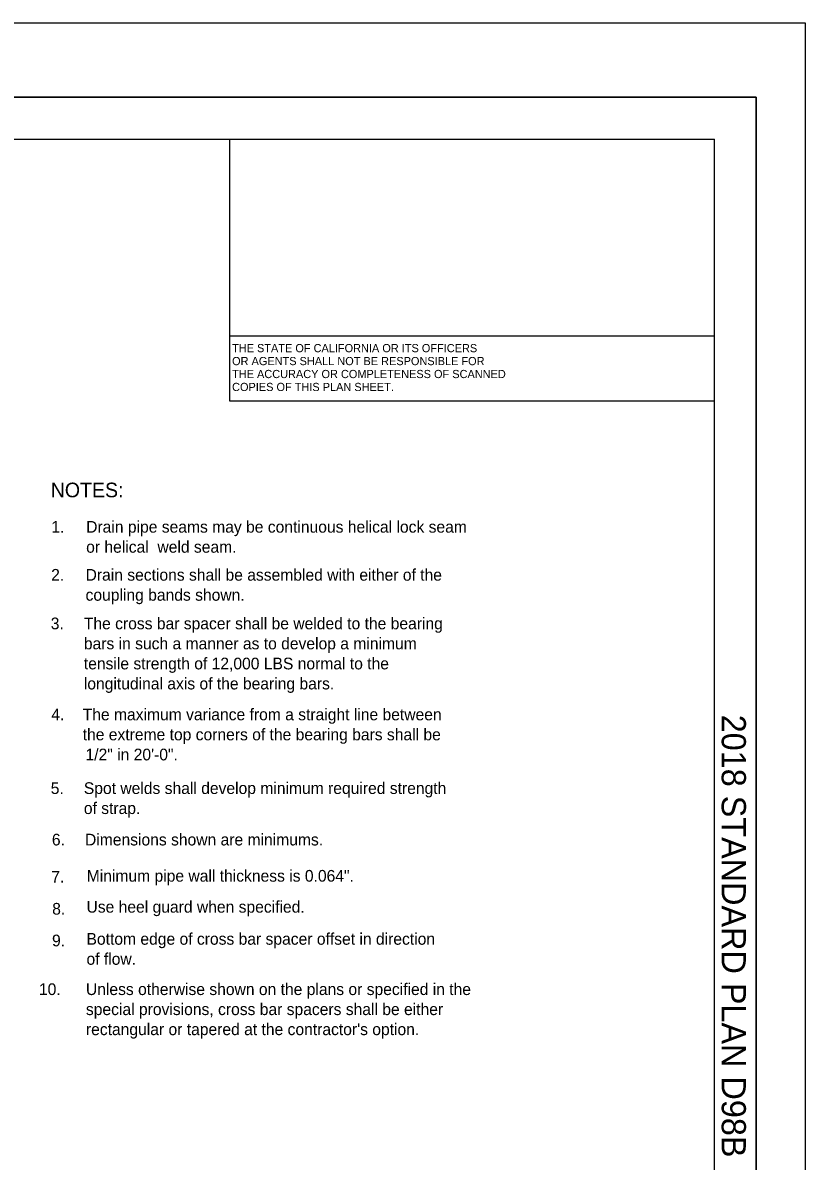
# Model space of a CAD drawing. Extents: x -894 to 866, y -476 to 714.
# Drawn here: x 398 to 866, y 32 to 714 of the extents above; entities that cross this region are included whole.
import ezdxf

# ---------------------------------------------------------------- set-up
doc = ezdxf.new("R2010")
doc.units = 0
doc.layers.add('10 Sheet Format', color=7, linetype='Continuous')
doc.layers.add('57 Undefined', color=7, linetype='Continuous')

msp = doc.modelspace()

# ---------------------------------------------------------------- linework, layer by layer
at = {"layer": '10 Sheet Format'}
for p, q in [((-863.43, 668.96), (836.58, 668.96)), ((836.58, 668.96), (836.58, -431.04)), ((836.6, 668.98), (836.6, 668.98)), ((-813.45, 643.96), (811.55, 643.96)), ((521.55, 487.06), (521.55, 643.96)), ((811.55, -406.04), (811.55, 643.96)), ((811.55, 525.89), (521.55, 525.89)), ((811.55, 487.06), (521.55, 487.06))]:
    msp.add_line(p, q, dxfattribs=at)
for points in [[(-894.04, 713.56), (865.96, 713.56), (865.96, -476.44), (-894.04, -476.44)], [(-863.43, -431.04), (836.58, -431.04), (836.58, 668.96), (-863.43, 668.96)]]:
    msp.add_lwpolyline(points, close=True, dxfattribs=at)

# ---------------------------------------------------------------- texts
for s, p in [('THE STATE OF CALIFORNIA OR ITS OFFICERS', (522.88, 516.32)), ('OR AGENTS SHALL NOT BE RESPONSIBLE FOR', (522.88, 508.57)), ('THE ACCURACY OR COMPLETENESS OF SCANNED', (522.88, 500.82)), ('COPIES OF THIS PLAN SHEET.', (522.88, 493.07))]:
    msp.add_text(s, height=4.9, dxfattribs=at).set_placement(p)
msp.add_text('2018 STANDARD PLAN D98B', height=14.5, rotation=270, dxfattribs=at).set_placement((815.95, 299.3))
at = {"layer": '57 Undefined'}
for s, height, p in [('NOTES:', 8.75, (414.32, 429.46)), ('1.', 7, (414.68, 408.28)), ('Drain pipe seams may be continuous helical lock seam', 7, (435.53, 408.28)), ('or helical  weld seam.', 7, (435.53, 396.28)), ('2.', 7, (414.6, 379.53)), ('Drain sections shall be assembled with either of the', 7, (435.18, 379.53)), ('coupling bands shown.', 7, (435.18, 367.53)), ('3.', 7, (414.33, 350.43)), ('The cross bar spacer shall be welded to the bearing', 7, (434.15, 350.43)), ('bars in such a manner as to develop a minimum', 7, (434.15, 338.43)), ('tensile strength of 12,000 LBS normal to the', 7, (434.15, 326.43)), ('longitudinal axis of the bearing bars.', 7, (434.15, 314.43)), ('4.', 7, (414.67, 295.95)), ('The maximum variance from a straight line between', 7, (433.46, 295.95)), ('the extreme top corners of the bearing bars shall be', 7, (433.46, 283.95)), ('1/2" in 20\'-0".', 7, (435.16, 271.95)), ('Spot welds shall develop minimum required strength', 7, (434.15, 251.82)), ('5.', 7, (414.33, 251.82)), ('of strap.', 7, (434.15, 239.82)), ('6.', 7, (415.02, 221)), ('Dimensions shown are minimums.', 7, (434.84, 221)), ('7.', 7, (414.68, 198.76)), ('Minimum pipe wall thickness is 0.064".', 7, (435.88, 199.32)), ('8.', 7, (415.21, 179.6)), ('Use heel guard when specified.', 7, (435.74, 180.76)), ('9.', 7, (415.11, 160.6)), ('Bottom edge of cross bar spacer offset in direction', 7, (435.74, 161.57)), ('of flow.', 7, (435.74, 149.57)), ('10.', 7, (407.27, 131.44)), ('Unless otherwise shown on the plans or specified in the', 7, (435.39, 131.44)), ('special provisions, cross bar spacers shall be either', 7, (435.39, 119.44)), ("rectangular or tapered at the contractor's option.", 7, (435.39, 107.44))]:
    msp.add_text(s, height=height, dxfattribs=at).set_placement(p)

doc.saveas('drawing.dxf')
